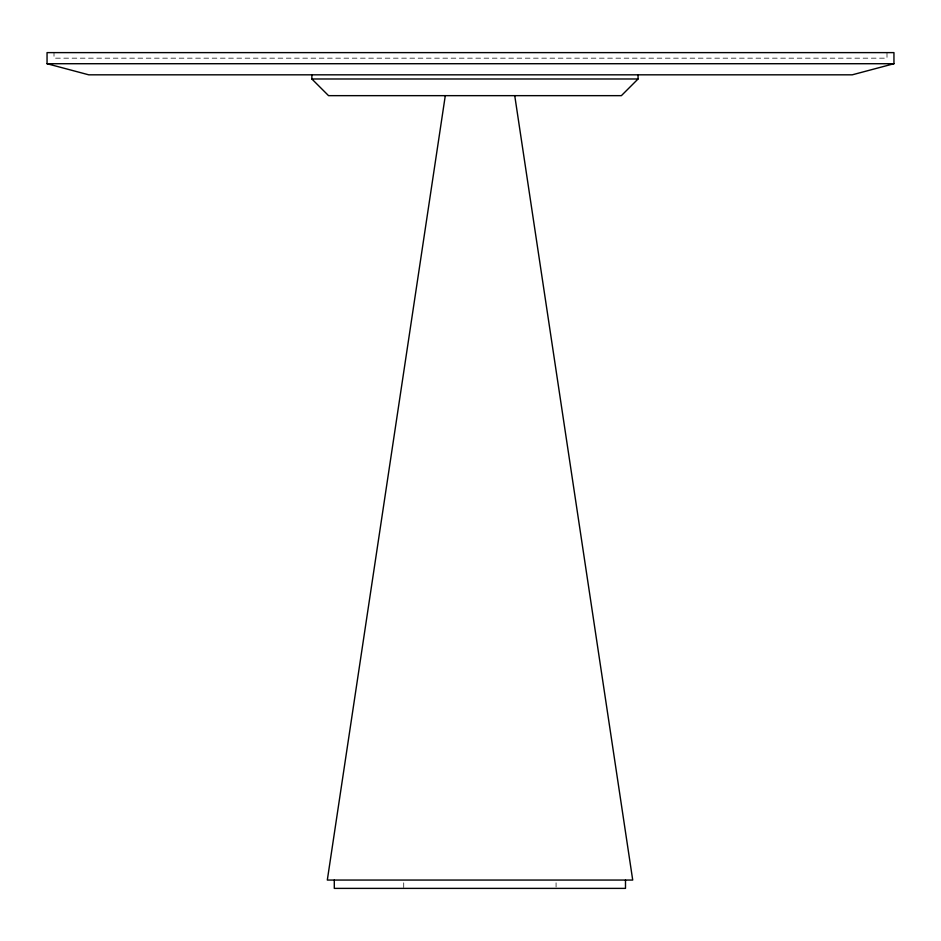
<?xml version="1.0" encoding="UTF-8"?>
<svg xmlns="http://www.w3.org/2000/svg" width="941" height="941" viewBox="0 0 941 941"><rect width="100%" height="100%" fill="white"/><g stroke="black" fill="none" stroke-linecap="round" stroke-linejoin="round"><path stroke-width="0.71" stroke-dasharray="4.71 3.53" d="M886.998 52.614L886.998 58.166L54.002 58.166L54.002 52.614M556.072 882.834L556.072 886.998M403.724 882.834L403.724 888.386"/><path stroke-width="1.41" d="M445.293 95.653L327.315 880.058L632.717 880.058L514.739 95.653M638.057 74.821L638.057 78.985L621.378 95.653L328.55 95.653L311.871 78.985L311.871 74.821M893.95 63.717L852.24 74.821L88.76 74.821L47.05 63.717L47.05 52.614L893.95 52.614L893.95 63.717L47.05 63.717M311.871 78.985L638.057 78.985M625.494 880.058L625.494 888.386L334.29 888.386L334.29 880.058"/></g></svg>
